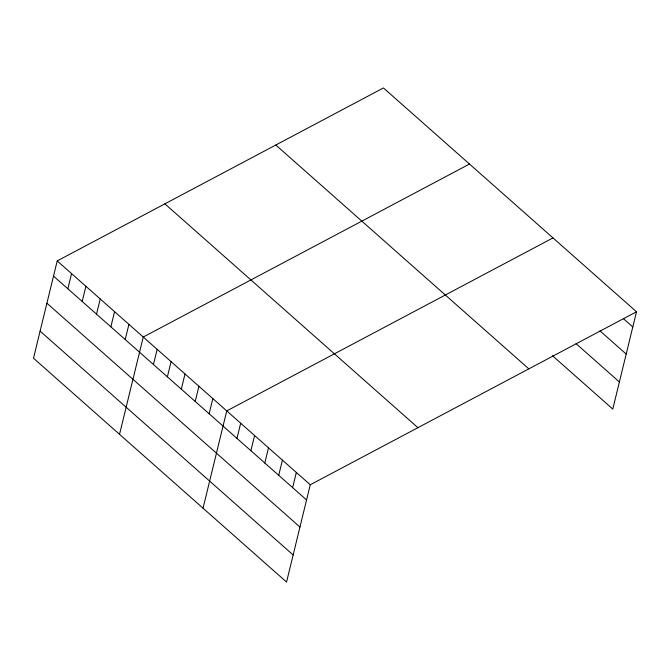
<?xml version="1.0" encoding="UTF-8"?>
<svg xmlns="http://www.w3.org/2000/svg" width="670" height="670" viewBox="0 0 670 670"><rect width="100%" height="100%" fill="white"/><g stroke="black" fill="none" stroke-linecap="round" stroke-linejoin="round"><path stroke-width="1" d="M57.218 260.923L33.5 358.216L286.542 582.062L310.26 484.77L636.5 311.784L383.458 87.938L57.218 260.923L310.26 484.77M67.854 288.787L71.556 273.603M82.192 301.475L85.894 286.291M96.53 314.163L100.232 298.979M110.868 326.843L114.57 311.659M125.215 339.531L128.916 324.347M119.536 434.319L143.254 337.027L469.494 164.049M153.464 364.522L157.165 349.338M167.383 376.833L171.084 361.658M181.302 389.144L185.004 373.969M195.221 401.456L198.923 386.28M209.141 413.775L212.834 398.591M203.035 508.195L226.753 410.903L552.993 237.917M236.971 438.398L240.672 423.214M250.89 450.709L254.592 435.525M264.809 463.02L268.503 447.836M278.72 475.331L282.422 460.148M292.639 487.643L296.341 472.459M636.5 311.784L612.782 409.077L552.474 355.728M623.519 318.761L632.798 326.968M599.901 330.812L626.19 354.062M576.091 343.677L619.39 381.984M275.797 145.022L528.839 368.868M164.879 203.839L417.921 427.686M53.516 276.107L306.559 499.954M46.908 303.2L299.951 527.047M40.108 331.114L293.15 554.969"/></g></svg>
